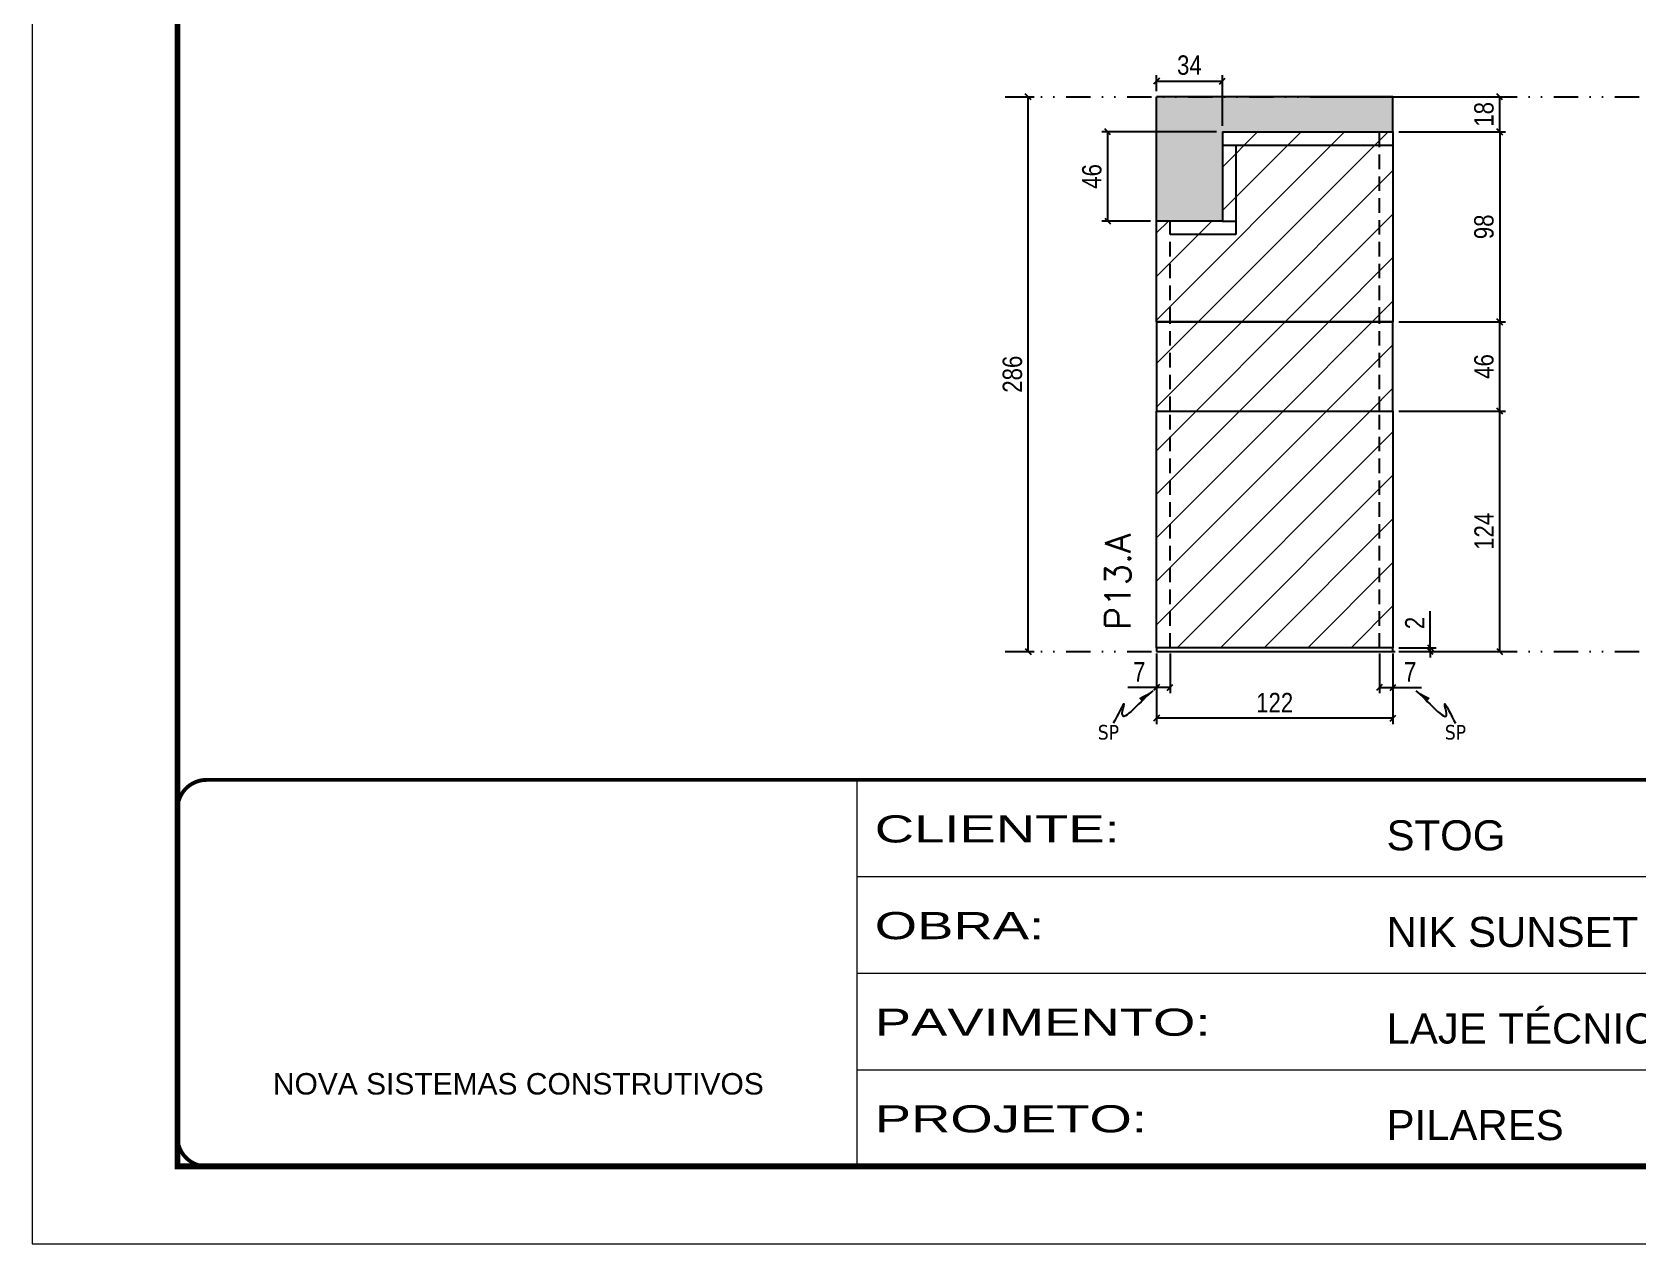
# Model space of a CAD drawing. Extents: x 808 to 7089, y -98 to 17032.
# Drawn here: x 3992 to 4820, y 12537 to 13162 of the extents above; entities that cross this region are included whole.
import ezdxf

# ---------------------------------------------------------------- set-up
doc = ezdxf.new("R2010")
doc.units = 0
for name, pattern in [('CONTINUO', [0]), ('DASHED', [0.75, 0.5, -0.25]), ('DIVIDE2', [0.625, 0.25, -0.125, 0, -0.125, 0, -0.125]), ('HIDDEN', [0.375, 0.25, -0.125])]:
    doc.linetypes.add(name, pattern=pattern)
for name, color, linetype in [('COTA', 241, 'Continuous'), ('Nível', 160, 'Continuous'), ('Painéis', 200, 'Continuous'), ('SARR_2.2x7', 40, 'Continuous'), ('Sarrafo de Pressão', 42, 'HIDDEN'), ('texto', 7, 'Continuous')]:
    doc.layers.add(name, color=color, linetype=linetype)
for name, color, linetype, lineweight in [('Folhas', 255, 'Continuous', 9), ('REAPROVEITAMENTO', 251, 'Continuous', 9), ('SARRAFO DE PRESSAO', 251, 'DASHED', 9), ('Texto Seção', 7, 'Continuous', 15)]:
    doc.layers.add(name, color=color, linetype=linetype, lineweight=lineweight)
doc.styles.add('ARIAL', font='arial.ttf')
doc.styles.add('COTA TECNICA', font='techl___.ttf', dxfattribs={"height": 10})
doc.styles.add('COTA TECNICA-50', font='techl___.ttf', dxfattribs={"height": 10})
doc.styles.add('REGUA-120', font='ROMANS.shx', dxfattribs={"height": 15})
doc.styles.get("Standard").update_dxf_attribs({"font": 'arial.ttf'})
doc.styles.add('Tecnologia', font='')
doc.styles.get('Tecnologia').set_extended_font_data('Forgotten Futurist')
doc.dimstyles.new('COTA PAINEL-50', dxfattribs={"dimtxt": 10, "dimasz": 3, "dimexe": 3, "dimexo": 3, "dimgap": 3, "dimtad": 1, "dimdec": 1, "dimzin": 12, "dimdsep": 46, "dimtxsty": 'COTA TECNICA-50', "dimblk1": 'OBLIQUE', "dimblk2": 'OBLIQUE', "dimsah": 1, "dimcen": 0.9, "dimclrd": 4, "dimclre": 4, "dimclrt": 240, "dimadec": 1, "dimazin": 3, "dimtfac": 1, "dimtdec": 1, "dimtmove": 0, "dimatfit": 3, "dimfxl": 1, "dimtolj": 1, "dimtzin": 12, "dimarcsym": 0})
doc.dimstyles.new('PAINEL', dxfattribs={"dimtxt": 10, "dimasz": 3, "dimexe": 3, "dimexo": 3, "dimgap": 3, "dimtad": 1, "dimdec": 1, "dimzin": 12, "dimdsep": 46, "dimtxsty": 'COTA TECNICA', "dimblk1": 'OBLIQUE', "dimblk2": 'OBLIQUE', "dimsah": 1, "dimcen": 0.9, "dimclrd": 4, "dimclre": 4, "dimclrt": 240, "dimadec": 1, "dimazin": 3, "dimtfac": 1, "dimtdec": 1, "dimtmove": 0, "dimatfit": 3, "dimfxl": 1, "dimtolj": 1, "dimtzin": 12, "dimarcsym": 0})
doc.dimstyles.get("Standard").update_dxf_attribs({"dimtxt": 0.18, "dimasz": 0.18, "dimexe": 0.18, "dimexo": 0.0625, "dimgap": 0.09, "dimtad": 0, "dimtih": 1, "dimtoh": 1, "dimdec": 4, "dimzin": 0, "dimdsep": 46, "dimtxsty": 'Standard', "dimcen": 0.09, "dimadec": 0, "dimazin": 0, "dimtfac": 1, "dimtdec": 4, "dimtofl": 0, "dimtmove": 0, "dimatfit": 3, "dimfxl": 1, "dimtolj": 1, "dimtzin": 0, "dimarcsym": 0})

# ---------------------------------------------------------------- blocks, each defined once
blk = doc.blocks.new('9999999999')
at = {"color": 30, "linetype": 'CONTINUO'}
for p, q in [((98564.56, 34230.21), (98564.56, 34429.45)), ((98564.56, 34379.64), (99583.98, 34379.64)), ((98564.56, 34329.83), (99487.98, 34329.83)), ((98564.56, 34280.02), (99487.98, 34280.02))]:
    blk.add_line(p, q, dxfattribs=at)
at = {"color": 30, "linetype": 'CONTINUO', "const_width": 2}
blk.add_lwpolyline([(99583.98, 34230.21), (99583.98, 34414.45, 0.414214), (99568.98, 34429.45), (98228.98, 34429.45, 0.414214), (98213.98, 34414.45), (98213.98, 34245.21, 0.414214), (98228.98, 34230.21), (99583.98, 34230.21)], format="xyb", dxfattribs=at)
at = {"layer": 'Folhas'}
blk.add_lwpolyline([(98138.98, 34190.21), (99623.98, 34190.21), (99623.98, 35240.21), (98138.98, 35240.21)], close=True, dxfattribs=at)
at = {"layer": 'Folhas', "color": 30, "const_width": 3}
blk.add_lwpolyline([(98213.98, 34230.21), (99583.98, 34230.21), (99583.98, 35200.21), (98213.98, 35200.21)], close=True, dxfattribs=at)
at = {"color": 7, "linetype": 'Continuous', "ltscale": 5, "style": 'ARIAL'}
for s, height, p in [('STOG', 15.483, (98837.68, 34393.13)), ('NIK SUNSET', 15.483, (98837.68, 34343.32)), ('LAJE TÉCNICA', 15.4829, (98837.68, 34293.51)), ('NOVA SISTEMAS CONSTRUTIVOS', 11.0592, (98263.19, 34267.21)), ('PILARES', 15.483, (98837.68, 34243.7))]:
    blk.add_text(s, height=height, dxfattribs=at).set_placement(p)
at = {"layer": 'Folhas', "color": 7, "style": 'Tecnologia', "width": 1.5}
for s, p in [('CLIENTE:', (98573.65, 34397.17)), ('OBRA:', (98573.65, 34347.31)), ('PAVIMENTO:', (98573.65, 34297.5)), ('PROJETO:', (98573.65, 34247.69))]:
    blk.add_text(s, height=14, dxfattribs=at).set_placement(p)
blk = doc.blocks.new('_Oblique')
at = {"color": 0, "linetype": 'ByBlock', "lineweight": -2}
blk.add_line((-0.5, -0.5), (0.5, 0.5), dxfattribs=at)
blk = doc.blocks.new('*D432')
at = {"layer": 'COTA', "color": 4, "lineweight": -2, "transparency": 16777216}
for p, q in [((4496.66, 13128.17), (4508.51, 13128.17)), ((4505.51, 12842.17), (4505.51, 13128.17)), ((4496.66, 12842.17), (4508.51, 12842.17))]:
    blk.add_line(p, q, dxfattribs=at)
at = {"layer": 'Defpoints', "color": 0, "transparency": 16777216}
for p in [(4493.66, 13128.17), (4505.51, 13128.17), (4493.66, 12842.17)]:
    blk.add_point(p, dxfattribs=at)
at = {"layer": 'COTA', "color": 4, "lineweight": -2, "transparency": 16777216, "xscale": 3, "yscale": 3, "zscale": 3}
for p, rotation in [((4505.51, 13128.17), 90), ((4505.51, 12842.17), 270)]:
    blk.add_blockref('_Oblique', p, dxfattribs=dict(at, rotation=rotation))
at = {"layer": 'COTA', "color": 240, "transparency": 16777216, "insert": (4497.39, 12985.17), "char_height": 10, "attachment_point": 5, "rotation": 90, "style": 'COTA TECNICA-50'}
blk.add_mtext('\\A1;286', dxfattribs=at)
blk = doc.blocks.new('*D414')
at = {"layer": 'COTA', "color": 4, "lineweight": -2, "transparency": 16777216}
for p, q in [((4571.66, 12841.17), (4571.66, 12804.8)), ((4693.66, 12841.17), (4693.66, 12804.8)), ((4693.66, 12807.8), (4571.66, 12807.8))]:
    blk.add_line(p, q, dxfattribs=at)
at = {"layer": 'Defpoints', "color": 0, "transparency": 16777216}
for p in [(4571.66, 12844.17), (4693.66, 12844.17), (4571.66, 12807.8)]:
    blk.add_point(p, dxfattribs=at)
at = {"layer": 'COTA', "color": 4, "lineweight": -2, "transparency": 16777216, "xscale": 3, "yscale": 3, "zscale": 3, "rotation": 180}
blk.add_blockref('_Oblique', (4571.66, 12807.8), dxfattribs=at)
at = {"layer": 'COTA', "color": 4, "lineweight": -2, "transparency": 16777216, "xscale": 3, "yscale": 3, "zscale": 3}
blk.add_blockref('_Oblique', (4693.66, 12807.8), dxfattribs=at)
at = {"layer": 'COTA', "color": 240, "transparency": 16777216, "insert": (4632.66, 12815.86), "char_height": 10, "attachment_point": 5, "style": 'COTA TECNICA'}
blk.add_mtext('\\A1;122', dxfattribs=at)
blk = doc.blocks.new('*D415')
at = {"layer": 'COTA', "color": 4, "lineweight": -2, "transparency": 16777216}
for p, q in [((4686.66, 12841.17), (4686.66, 12820.66)), ((4693.66, 12839.17), (4693.66, 12820.66)), ((4686.66, 12823.66), (4693.66, 12823.66)), ((4693.66, 12823.66), (4708.39, 12823.66))]:
    blk.add_line(p, q, dxfattribs=at)
at = {"layer": 'Defpoints', "color": 0, "transparency": 16777216}
for p in [(4686.66, 12844.17), (4693.66, 12842.17), (4693.66, 12823.66)]:
    blk.add_point(p, dxfattribs=at)
at = {"layer": 'COTA', "color": 4, "lineweight": -2, "transparency": 16777216, "xscale": 3, "yscale": 3, "zscale": 3, "rotation": 180}
blk.add_blockref('_Oblique', (4686.66, 12823.66), dxfattribs=at)
at = {"layer": 'COTA', "color": 4, "lineweight": -2, "transparency": 16777216, "xscale": 3, "yscale": 3, "zscale": 3}
blk.add_blockref('_Oblique', (4693.66, 12823.66), dxfattribs=at)
at = {"layer": 'COTA', "color": 240, "transparency": 16777216, "insert": (4702.53, 12831.73), "char_height": 10, "attachment_point": 5, "style": 'COTA TECNICA-50'}
blk.add_mtext('\\A1;7', dxfattribs=at)
blk = doc.blocks.new('*D416')
at = {"layer": 'COTA', "color": 4, "lineweight": -2, "transparency": 16777216}
for p, q in [((4578.66, 12841.17), (4578.66, 12820.66)), ((4571.66, 12839.17), (4571.66, 12820.66)), ((4571.66, 12823.66), (4556.93, 12823.66)), ((4578.66, 12823.66), (4571.66, 12823.66))]:
    blk.add_line(p, q, dxfattribs=at)
at = {"layer": 'Defpoints', "color": 0, "transparency": 16777216}
for p in [(4571.66, 12842.17), (4578.66, 12844.17), (4571.66, 12823.66)]:
    blk.add_point(p, dxfattribs=at)
at = {"layer": 'COTA', "color": 4, "lineweight": -2, "transparency": 16777216, "xscale": 3, "yscale": 3, "zscale": 3, "rotation": 180}
blk.add_blockref('_Oblique', (4571.66, 12823.66), dxfattribs=at)
at = {"layer": 'COTA', "color": 4, "lineweight": -2, "transparency": 16777216, "xscale": 3, "yscale": 3, "zscale": 3}
blk.add_blockref('_Oblique', (4578.66, 12823.66), dxfattribs=at)
at = {"layer": 'COTA', "color": 240, "transparency": 16777216, "insert": (4562.8, 12831.73), "char_height": 10, "attachment_point": 5, "style": 'COTA TECNICA-50'}
blk.add_mtext('\\A1;7', dxfattribs=at)
blk = doc.blocks.new('*D417')
at = {"layer": 'COTA', "color": 4, "linetype": 'ByBlock', "lineweight": -2, "transparency": 16777216}
for p, q in [((4696.66, 12966.17), (4751.75, 12966.17)), ((4748.75, 12842.17), (4748.75, 12966.17)), ((4696.66, 12842.17), (4751.75, 12842.17))]:
    blk.add_line(p, q, dxfattribs=at)
at = {"layer": 'Defpoints', "color": 0, "linetype": 'ByBlock', "transparency": 16777216}
for p in [(4693.66, 12966.17), (4748.75, 12966.17), (4693.66, 12842.17)]:
    blk.add_point(p, dxfattribs=at)
at = {"layer": 'COTA', "color": 4, "linetype": 'ByBlock', "lineweight": -2, "transparency": 16777216, "xscale": 3, "yscale": 3, "zscale": 3}
for p, rotation in [((4748.75, 12966.17), 90), ((4748.75, 12842.17), 270)]:
    blk.add_blockref('_Oblique', p, dxfattribs=dict(at, rotation=rotation))
at = {"layer": 'COTA', "color": 240, "linetype": 'ByBlock', "transparency": 16777216, "insert": (4740.67, 12904.17), "char_height": 10, "attachment_point": 5, "rotation": 90, "style": 'COTA TECNICA'}
blk.add_mtext('\\A1;124', dxfattribs=at)
blk = doc.blocks.new('*D418')
at = {"layer": 'COTA', "color": 4, "lineweight": -2, "transparency": 16777216}
for p, q in [((4712.92, 12844.17), (4712.92, 12862.97)), ((4696.66, 12844.17), (4715.92, 12844.17)), ((4696.66, 12842.17), (4715.92, 12842.17)), ((4712.92, 12842.17), (4712.92, 12844.17)), ((4712.92, 12842.17), (4712.92, 12839.17))]:
    blk.add_line(p, q, dxfattribs=at)
at = {"layer": 'Defpoints', "color": 0, "transparency": 16777216}
for p in [(4693.66, 12844.17), (4693.66, 12842.17), (4712.92, 12842.17)]:
    blk.add_point(p, dxfattribs=at)
at = {"layer": 'COTA', "color": 4, "lineweight": -2, "transparency": 16777216, "xscale": 3, "yscale": 3, "zscale": 3}
for p, rotation in [((4712.92, 12844.17), 270), ((4712.92, 12842.17), 90)]:
    blk.add_blockref('_Oblique', p, dxfattribs=dict(at, rotation=rotation))
at = {"layer": 'COTA', "color": 240, "transparency": 16777216, "insert": (4704.92, 12856.91), "char_height": 10, "attachment_point": 5, "rotation": 90, "style": 'COTA TECNICA-50'}
blk.add_mtext('\\A1;2', dxfattribs=at)
blk = doc.blocks.new('*D419')
at = {"layer": 'COTA', "color": 4, "linetype": 'ByBlock', "lineweight": -2, "transparency": 16777216}
for p, q in [((4696.66, 12966.17), (4751.75, 12966.17)), ((4748.75, 12842.17), (4748.75, 12966.17)), ((4696.66, 12842.17), (4751.75, 12842.17))]:
    blk.add_line(p, q, dxfattribs=at)
at = {"layer": 'Defpoints', "color": 0, "linetype": 'ByBlock', "transparency": 16777216}
for p in [(4693.66, 12966.17), (4748.75, 12966.17), (4693.66, 12842.17)]:
    blk.add_point(p, dxfattribs=at)
at = {"layer": 'COTA', "color": 4, "linetype": 'ByBlock', "lineweight": -2, "transparency": 16777216, "xscale": 3, "yscale": 3, "zscale": 3}
for p, rotation in [((4748.75, 12966.17), 90), ((4748.75, 12842.17), 270)]:
    blk.add_blockref('_Oblique', p, dxfattribs=dict(at, rotation=rotation))
at = {"layer": 'COTA', "color": 240, "linetype": 'ByBlock', "transparency": 16777216, "insert": (4740.67, 12904.17), "char_height": 10, "attachment_point": 5, "rotation": 90, "style": 'COTA TECNICA'}
blk.add_mtext('\\A1;124', dxfattribs=at)
blk = doc.blocks.new('*D403')
at = {"layer": 'COTA', "color": 4, "lineweight": -2, "transparency": 16777216}
for p, q in [((4696.66, 13012.17), (4751.75, 13012.17)), ((4748.75, 12966.17), (4748.75, 13012.17)), ((4696.66, 12966.17), (4751.75, 12966.17))]:
    blk.add_line(p, q, dxfattribs=at)
at = {"layer": 'Defpoints', "color": 0, "transparency": 16777216}
for p in [(4693.66, 13012.17), (4748.75, 13012.17), (4693.66, 12966.17)]:
    blk.add_point(p, dxfattribs=at)
at = {"layer": 'COTA', "color": 4, "lineweight": -2, "transparency": 16777216, "xscale": 3, "yscale": 3, "zscale": 3}
for p, rotation in [((4748.75, 13012.17), 90), ((4748.75, 12966.17), 270)]:
    blk.add_blockref('_Oblique', p, dxfattribs=dict(at, rotation=rotation))
at = {"layer": 'COTA', "color": 240, "transparency": 16777216, "insert": (4740.64, 12989.17), "char_height": 10, "attachment_point": 5, "rotation": 90, "style": 'COTA TECNICA-50'}
blk.add_mtext('\\A1;46', dxfattribs=at)
blk = doc.blocks.new('*D404')
at = {"layer": 'COTA', "color": 4, "lineweight": -2, "transparency": 16777216}
for p, q in [((4662.66, 13128.17), (4751.75, 13128.17)), ((4748.75, 13110.17), (4748.75, 13128.17)), ((4696.66, 13110.17), (4751.75, 13110.17))]:
    blk.add_line(p, q, dxfattribs=at)
at = {"layer": 'Defpoints', "color": 0, "transparency": 16777216}
for p in [(4659.66, 13128.17), (4748.75, 13128.17), (4693.66, 13110.17)]:
    blk.add_point(p, dxfattribs=at)
at = {"layer": 'COTA', "color": 4, "lineweight": -2, "transparency": 16777216, "xscale": 3, "yscale": 3, "zscale": 3}
for p, rotation in [((4748.75, 13128.17), 90), ((4748.75, 13110.17), 270)]:
    blk.add_blockref('_Oblique', p, dxfattribs=dict(at, rotation=rotation))
at = {"layer": 'COTA', "color": 240, "transparency": 16777216, "insert": (4740.65, 13119.17), "char_height": 10, "attachment_point": 5, "rotation": 90, "style": 'COTA TECNICA-50'}
blk.add_mtext('\\A1;18', dxfattribs=at)
blk = doc.blocks.new('*D405')
at = {"layer": 'COTA', "color": 4, "lineweight": -2, "transparency": 16777216}
for p, q in [((4696.66, 13110.17), (4751.75, 13110.17)), ((4748.75, 13110.17), (4748.75, 13012.17)), ((4696.66, 13012.17), (4751.75, 13012.17))]:
    blk.add_line(p, q, dxfattribs=at)
at = {"layer": 'Defpoints', "color": 0, "transparency": 16777216}
for p in [(4693.66, 13110.17), (4693.66, 13012.17), (4748.75, 13012.17)]:
    blk.add_point(p, dxfattribs=at)
at = {"layer": 'COTA', "color": 4, "lineweight": -2, "transparency": 16777216, "xscale": 3, "yscale": 3, "zscale": 3}
for p, rotation in [((4748.75, 13110.17), 90), ((4748.75, 13012.17), 270)]:
    blk.add_blockref('_Oblique', p, dxfattribs=dict(at, rotation=rotation))
at = {"layer": 'COTA', "color": 240, "transparency": 16777216, "insert": (4740.64, 13061.17), "char_height": 10, "attachment_point": 5, "rotation": 90, "style": 'COTA TECNICA-50'}
blk.add_mtext('\\A1;98', dxfattribs=at)
blk = doc.blocks.new('*D427')
at = {"layer": 'COTA', "color": 4, "lineweight": -2, "transparency": 16777216}
for p, q in [((4571.66, 13131.17), (4571.66, 13139.29)), ((4605.66, 13113.17), (4605.66, 13139.29)), ((4571.66, 13136.29), (4605.66, 13136.29))]:
    blk.add_line(p, q, dxfattribs=at)
at = {"layer": 'Defpoints', "color": 0, "transparency": 16777216}
for p in [(4605.66, 13136.29), (4571.66, 13128.17), (4605.66, 13110.17)]:
    blk.add_point(p, dxfattribs=at)
at = {"layer": 'COTA', "color": 4, "lineweight": -2, "transparency": 16777216, "xscale": 3, "yscale": 3, "zscale": 3, "rotation": 180}
blk.add_blockref('_Oblique', (4571.66, 13136.29), dxfattribs=at)
at = {"layer": 'COTA', "color": 4, "lineweight": -2, "transparency": 16777216, "xscale": 3, "yscale": 3, "zscale": 3}
blk.add_blockref('_Oblique', (4605.66, 13136.29), dxfattribs=at)
at = {"layer": 'COTA', "color": 240, "transparency": 16777216, "insert": (4588.66, 13144.5), "char_height": 10, "attachment_point": 5, "style": 'COTA TECNICA'}
blk.add_mtext('\\A1;34', dxfattribs=at)
blk = doc.blocks.new('*D406')
at = {"layer": 'COTA', "color": 4, "lineweight": -2, "transparency": 16777216}
for p, q in [((4602.66, 13110.17), (4543.48, 13110.17)), ((4546.48, 13110.17), (4546.48, 13064.17)), ((4568.66, 13064.17), (4543.48, 13064.17))]:
    blk.add_line(p, q, dxfattribs=at)
at = {"layer": 'Defpoints', "color": 0, "transparency": 16777216}
for p in [(4605.66, 13110.17), (4546.48, 13064.17), (4571.66, 13064.17)]:
    blk.add_point(p, dxfattribs=at)
at = {"layer": 'COTA', "color": 4, "lineweight": -2, "transparency": 16777216, "xscale": 3, "yscale": 3, "zscale": 3}
for p, rotation in [((4546.48, 13110.17), 90), ((4546.48, 13064.17), 270)]:
    blk.add_blockref('_Oblique', p, dxfattribs=dict(at, rotation=rotation))
at = {"layer": 'COTA', "color": 240, "transparency": 16777216, "insert": (4538.38, 13087.17), "char_height": 10, "attachment_point": 5, "rotation": 90, "style": 'COTA TECNICA'}
blk.add_mtext('\\A1;46', dxfattribs=at)

msp = doc.modelspace()

# ---------------------------------------------------------------- hatches: boundary and pattern name
at = {"layer": 'COTA', "linetype": 'ByBlock'}
h = msp.add_hatch(dxfattribs=at)
h.set_pattern_fill('AR-CONC', color=256, scale=0.03)
h.set_pattern_definition([(50, (-3843.4237, 9016.1733), (5.46554, -0.4781726), [0.5715, -6.2865]), (355, (-3843.4237, 9016.1733), (-1.0573026, 5.7317054), [0.4572, -5.0292175]), (100.451445, (-3842.968, 9016.1335), (4.4082374, 5.2535326), [0.4857003, -5.3427073]), (46.1842, (-3843.4237, 9017.697), (8.132371, -1.26127), [0.85725, -9.42975]), (96.63556, (-3842.746, 9017.592), (7.122124, 7.422784), [0.728551, -8.014068]), (351.18415, (-3843.424, 9017.697), (7.122124, 7.422784), [0.685799, -7.543792]), (21, (-3842.6617, 9017.3163), (4.5484317, -3.067956), [0.5715, -6.2865]), (326, (-3842.6617, 9017.3163), (1.854061, 5.525639), [0.4572, -5.0292]), (71.451445, (-3842.2826, 9017.0606), (6.4024926, 2.457683), [0.4857003, -5.342698]), (37.5, (-3843.4237, 9016.1733), (0.0926581, 2.53665117), [0, -4.96824, 0, -5.1054, 0, -5.04825]), (7.5, (-3843.4237, 9016.1733), (2.0045899, 3.00541724), [0, -2.91084, 0, -4.85394, 0, -1.92405]), (327.5, (-3845.123, 9016.1733), (4.06771786, -0.1718623), [0, -1.905, 0, -5.9436, 0, -7.8867]), (317.5, (-3845.885, 9016.1733), (4.4438754, 0.7627947), [0, -2.4765, 0, -3.94716, 0, -5.6007])])
h.paths.add_polyline_path([(4693.66, 13110.17), (4605.66, 13110.17), (4605.66, 13064.17), (4571.66, 13064.17), (4571.66, 13128.17), (4693.66, 13128.17)])
at = {"layer": 'REAPROVEITAMENTO'}
h = msp.add_hatch(dxfattribs=at)
h.set_pattern_fill('ANSI31', color=256, scale=5)
h.paths.add_polyline_path([(4693.66, 13110.17), (4605.66, 13110.17), (4605.66, 13064.17), (4571.66, 13064.17), (4571.66, 13012.17), (4693.66, 13012.17)])
h = msp.add_hatch(dxfattribs=at)
h.set_pattern_fill('ANSI31', color=256, scale=5)
h.paths.add_polyline_path([(4693.66, 13012.17), (4571.66, 13012.17), (4571.66, 12966.17), (4693.66, 12966.17)])
h = msp.add_hatch(dxfattribs=at)
h.set_pattern_fill('ANSI31', color=256, scale=5)
h.paths.add_polyline_path([(4693.66, 12966.17), (4571.66, 12966.17), (4571.66, 12844.17), (4693.66, 12844.17)])

# ---------------------------------------------------------------- linework, layer by layer
at = {"layer": 'COTA', "linetype": 'ByBlock'}
for p, q in [((4571.66, 13064.17), (4571.66, 13128.17)), ((4693.66, 13128.17), (4571.66, 13128.17)), ((4693.66, 13128.17), (4693.66, 13128.17)), ((4693.66, 13110.17), (4693.66, 13128.17))]:
    msp.add_line(p, q, dxfattribs=at)
at = {"layer": 'Nível', "color": 4, "linetype": 'DIVIDE2', "ltscale": 50}
for p, q in [((4493.66, 13128.17), (5436.67, 13128.17)), ((4493.66, 12842.17), (5436.67, 12842.17))]:
    msp.add_line(p, q, dxfattribs=at)
at = {"layer": 'Painéis'}
for p, q in [((4605.66, 13110.17), (4693.66, 13110.17)), ((4605.66, 13110.17), (4605.66, 13064.17)), ((4605.66, 13064.17), (4571.66, 13064.17)), ((4571.66, 13012.17), (4693.66, 13012.17))]:
    msp.add_line(p, q, dxfattribs=at)
for points in [[(4605.66, 13110.17), (4693.66, 13110.17), (4693.66, 13012.17)], [(4571.66, 13012.17), (4571.66, 13064.17)]]:
    msp.add_lwpolyline(points, dxfattribs=at)
for points in [[(4693.66, 13012.17), (4571.66, 13012.17), (4571.66, 12966.17), (4693.66, 12966.17)], [(4571.66, 12966.17), (4693.66, 12966.17), (4693.66, 12844.17), (4571.66, 12844.17)], [(4571.66, 12842.17), (4693.66, 12842.17), (4693.66, 12844.17), (4571.66, 12844.17)]]:
    msp.add_lwpolyline(points, close=True, dxfattribs=at)
at = {"layer": 'SARR_2.2x7'}
for p, q in [((4693.66, 13103.17), (4605.66, 13103.17)), ((4612.66, 13103.17), (4612.66, 13057.17)), ((4605.66, 13064.17), (4612.66, 13064.17)), ((4612.66, 13057.17), (4578.66, 13057.17))]:
    msp.add_line(p, q, dxfattribs=at)
at = {"layer": 'Sarrafo de Pressão', "ltscale": 30}
for p, q in [((4686.66, 13012.17), (4686.66, 13110.17)), ((4578.66, 13012.17), (4578.66, 13064.17)), ((4578.66, 12966.17), (4578.66, 13012.17)), ((4686.66, 12966.17), (4686.66, 13012.17)), ((4578.66, 12844.17), (4578.66, 12966.17)), ((4686.66, 12844.17), (4686.66, 12966.17))]:
    msp.add_line(p, q, dxfattribs=at)

# ---------------------------------------------------------------- block references
at = {"layer": 'SARRAFO DE PRESSAO', "color": 6, "linetype": 'ByBlock'}
msp.add_blockref('9999999999', (-94147.31, -21653.45), dxfattribs=at)

# ---------------------------------------------------------------- texts
at = {"layer": 'texto', "color": 0, "char_height": 7.5, "attachment_point": 5}
for insert in [(4546.89, 12800.49), (4725.91, 12800.49)]:
    msp.add_mtext('{\\fTahoma|b0|i0|c0|p34;\\C4;SP}', dxfattribs=dict(at, insert=insert))
at = {"layer": 'Texto Seção', "insert": (4558.19, 12853.42), "char_height": 13, "width": 285.3299, "attachment_point": 7, "rotation": 90, "style": 'REGUA-120'}
msp.add_mtext('P13.A', dxfattribs=at)

# ---------------------------------------------------------------- dimensions: what is measured, and where the dimension line sits
at = {"layer": 'COTA'}
for base, p1, p2, angle, dimstyle, picture, middle in [((4605.66, 13136.29), (4571.66, 13128.17), (4605.66, 13110.17), 180, 'PAINEL', '*D427', (4588.66, 13144.5)), ((4505.51, 13128.17), (4493.66, 12842.17), (4493.66, 13128.17), 90, 'COTA PAINEL-50', '*D432', (4497.39, 12985.17)), ((4748.75, 13128.17), (4693.66, 13110.17), (4659.66, 13128.17), 90, 'COTA PAINEL-50', '*D404', (4740.65, 13119.17)), ((4546.48, 13064.17), (4605.66, 13110.17), (4571.66, 13064.17), 90, 'PAINEL', '*D406', (4538.38, 13087.17)), ((4748.75, 13012.17), (4693.66, 13110.17), (4693.66, 13012.17), 90, 'COTA PAINEL-50', '*D405', (4740.64, 13061.17)), ((4748.75, 13012.17), (4693.66, 12966.17), (4693.66, 13012.17), 90, 'COTA PAINEL-50', '*D403', (4740.64, 12989.17)), ((4571.66, 12823.66), (4578.66, 12844.17), (4571.66, 12842.17), 180, 'COTA PAINEL-50', '*D416', (4562.8, 12831.73))]:
    dim = msp.add_linear_dim(base=base, p1=p1, p2=p2, angle=angle, dimstyle=dimstyle, dxfattribs=at)
    dim.commit()
    dim.dimension.update_dxf_attribs({"geometry": picture, "text_midpoint": middle})
at = {"layer": 'COTA', "linetype": 'ByBlock'}
for picture in ['*D417', '*D419']:
    dim = msp.add_aligned_dim(p1=(4693.66, 12842.17), p2=(4693.66, 12966.17), distance=-55.08, dimstyle='PAINEL', dxfattribs=at)
    dim.commit()
    dim.dimension.update_dxf_attribs({"geometry": picture, "text_midpoint": (4740.67, 12904.17)})
at = {"layer": 'COTA'}
dim = msp.add_linear_dim(base=(4712.92, 12842.17), p1=(4693.66, 12844.17), p2=(4693.66, 12842.17), angle=90, dimstyle='COTA PAINEL-50', dxfattribs=at)
dim.commit()
dim.dimension.update_dxf_attribs({"geometry": '*D418', "text_midpoint": (4712.92, 12856.91), "dimtype": 160})
dim = msp.add_linear_dim(base=(4571.66, 12807.8), p1=(4693.66, 12844.17), p2=(4571.66, 12844.17), angle=180, dimstyle='PAINEL', override={"dimarcsym": 2}, dxfattribs=at)
dim.commit()
dim.dimension.update_dxf_attribs({"geometry": '*D414', "text_midpoint": (4632.66, 12815.86)})
dim = msp.add_linear_dim(base=(4693.66, 12823.66), p1=(4686.66, 12844.17), p2=(4693.66, 12842.17), dimstyle='COTA PAINEL-50', dxfattribs=at)
dim.commit()
dim.dimension.update_dxf_attribs({"geometry": '*D415', "text_midpoint": (4702.53, 12831.73)})

# ---------------------------------------------------------------- leaders
at = {"layer": 'COTA', "path_type": 1}
for points in [[(4569.83, 12821.98), (4554.05, 12810.15), (4554.97, 12814.96), (4549.42, 12805.18)], [(4705.49, 12821.98), (4721.28, 12810.15), (4720.35, 12814.96), (4725.91, 12805.18)]]:
    msp.add_leader(points, dimstyle='Standard', override={"dimasz": 8}, dxfattribs=at)

doc.saveas('drawing.dxf')
